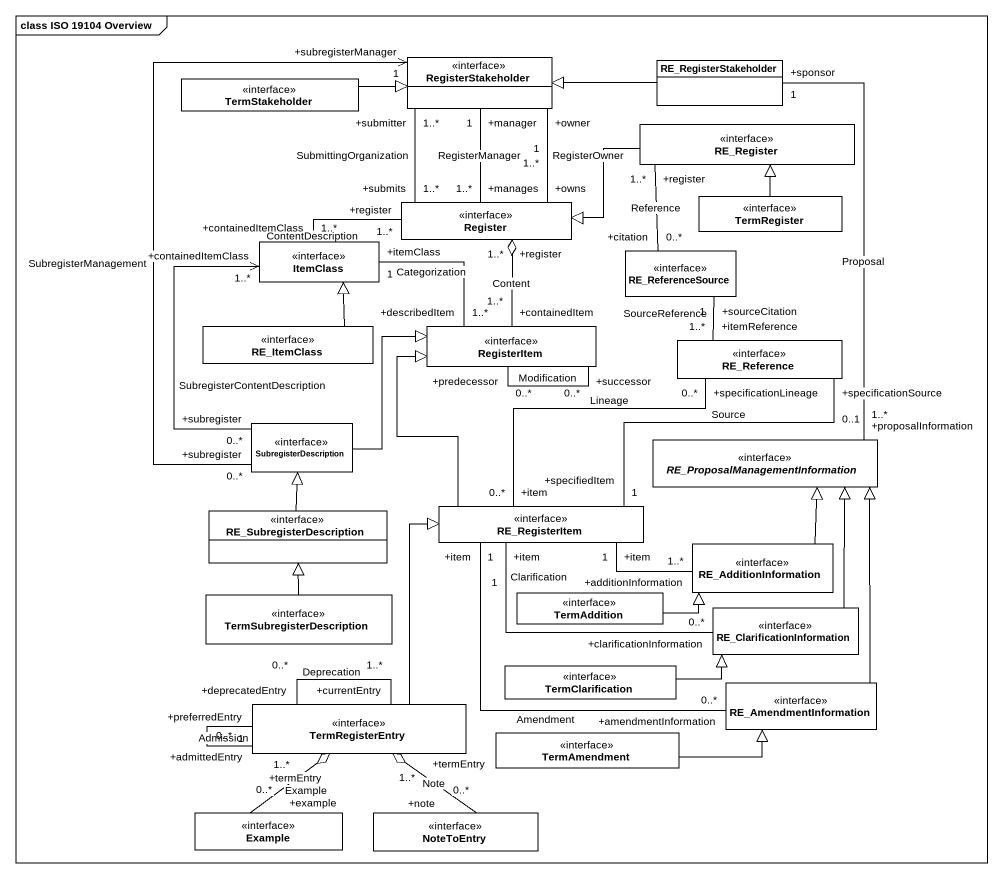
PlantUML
@startuml
mainframe class ISO 19104 Overview
hide circle
hide empty members
class TermStakeholder <<interface>> #FFFFFF
class RegisterStakeholder <<interface>> #FFFFFF
class RE_RegisterStakeholder #FFFFFF
class RE_Register <<interface>> #FFFFFF
class Register <<interface>> #FFFFFF
class TermRegister <<interface>> #FFFFFF
class ItemClass <<interface>> #FFFFFF
class RE_ReferenceSource <<interface>> #FFFFFF
class RE_ItemClass <<interface>> #FFFFFF
class RegisterItem <<interface>> #FFFFFF
class RE_Reference <<interface>> #FFFFFF
class SubregisterDescription <<interface>> #FFFFFF
abstract class "RE_ProposalManagementInformation" as RE_ProposalManagementInforma <<interface>> #FFFFFF
class RE_SubregisterDescription <<interface>> #FFFFFF
class RE_RegisterItem <<interface>> #FFFFFF
class RE_AdditionInformation <<interface>> #FFFFFF
class TermSubregisterDescription <<interface>> #FFFFFF
class TermAddition <<interface>> #FFFFFF
class RE_ClarificationInformation <<interface>> #FFFFFF
class TermClarification <<interface>> #FFFFFF
class TermRegisterEntry <<interface>> #FFFFFF
class RE_AmendmentInformation <<interface>> #FFFFFF
class TermAmendment <<interface>> #FFFFFF
class Example <<interface>> #FFFFFF
class NoteToEntry <<interface>> #FFFFFF
TermStakeholder -right-|> RegisterStakeholder
RE_RegisterStakeholder -left-|> RegisterStakeholder
RE_RegisterStakeholder "+sponsor\n1" -- "+proposalInformation\n1..*" RE_ProposalManagementInforma : Proposal
RE_Register -left-|> Register
RE_Register "+register\n1..*" -- "+citation\n0..*" RE_ReferenceSource : Reference
Register "+manages\n1..*" -up- "+manager\n1" RegisterStakeholder : RegisterManager
Register "+owns\n1..*" -up- "+owner\n1" RegisterStakeholder : RegisterOwner
Register "+submits\n1..*" -up- "+submitter\n1..*" RegisterStakeholder : SubmittingOrganization
Register "+register\n1..*" -left- "+containedItemClass\n1..*" ItemClass : ContentDescription
Register "+register\n1..*" o-- "+containedItem\n1..*" RegisterItem : Content
TermRegister -up-|> RE_Register
RE_ItemClass -up-|> ItemClass
RegisterItem "+describedItem\n1..*" -left- "+itemClass\n1" ItemClass : Categorization
RegisterItem "+predecessor\n0..*" -- "+successor\n0..*" RegisterItem : Modification
RE_Reference "+itemReference\n1..*" -up- "+sourceCitation\n1" RE_ReferenceSource : SourceReference
SubregisterDescription "+subregister\n0..*" -up-> "+subregisterManager\n1" RegisterStakeholder : SubregisterManagement
SubregisterDescription "+subregister\n0..*" -up-> "+containedItemClass\n1..*" ItemClass : SubregisterContentDescription
SubregisterDescription -right-|> RegisterItem
RE_SubregisterDescription -up-|> SubregisterDescription
RE_RegisterItem -up-|> RegisterItem
RE_RegisterItem "+item\n0..*" -up- "+specificationLineage\n0..*" RE_Reference : Lineage
RE_RegisterItem "+specifiedItem\n1" -up- "+specificationSource\n0..1" RE_Reference : Source
RE_RegisterItem "+item\n1" -right- "+additionInformation\n1..*" RE_AdditionInformation
RE_RegisterItem "+item\n1" -right- "+clarificationInformation\n0..*" RE_ClarificationInformation : Clarification
RE_RegisterItem "+item\n1" -- "+amendmentInformation\n0..*" RE_AmendmentInformation : Amendment
RE_AdditionInformation -up-|> RE_ProposalManagementInforma
TermSubregisterDescription -up-|> RE_SubregisterDescription
TermAddition -right-|> RE_AdditionInformation
RE_ClarificationInformation -up-|> RE_ProposalManagementInforma
TermClarification -right-|> RE_ClarificationInformation
TermRegisterEntry -up-|> RE_RegisterItem
TermRegisterEntry "+currentEntry\n1..*" -- "+deprecatedEntry\n0..*" TermRegisterEntry : Deprecation
TermRegisterEntry "+preferredEntry\n1" -- "+admittedEntry\n0..*" TermRegisterEntry : Admission
RE_AmendmentInformation -up-|> RE_ProposalManagementInforma
TermAmendment -right-|> RE_AmendmentInformation
Example "+example\n0..*" -up-o "+termEntry\n1..*" TermRegisterEntry : Example
NoteToEntry "+note\n0..*" -up-o "+termEntry\n1..*" TermRegisterEntry : Note
@enduml
